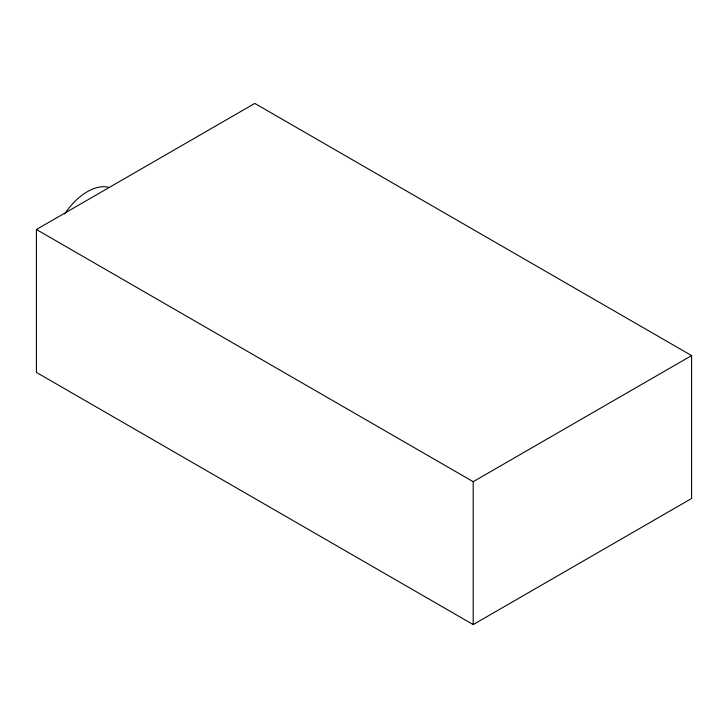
<?xml version="1.0" encoding="UTF-8"?>
<svg xmlns="http://www.w3.org/2000/svg" width="728" height="728" viewBox="0 0 728 728"><rect width="100%" height="100%" fill="white"/><g stroke="black" fill="none" stroke-linecap="round" stroke-linejoin="round"><path stroke-width="1.09" d="M36.4 229.502L254.8 103.412L691.6 355.592L691.6 498.498L473.2 624.588L36.4 372.408L36.4 229.502L473.2 481.681L691.6 355.592M473.2 481.681L473.2 624.588M64.665 213.95A51.479 29.721 -60 0 1 109.173 187.46"/></g></svg>
